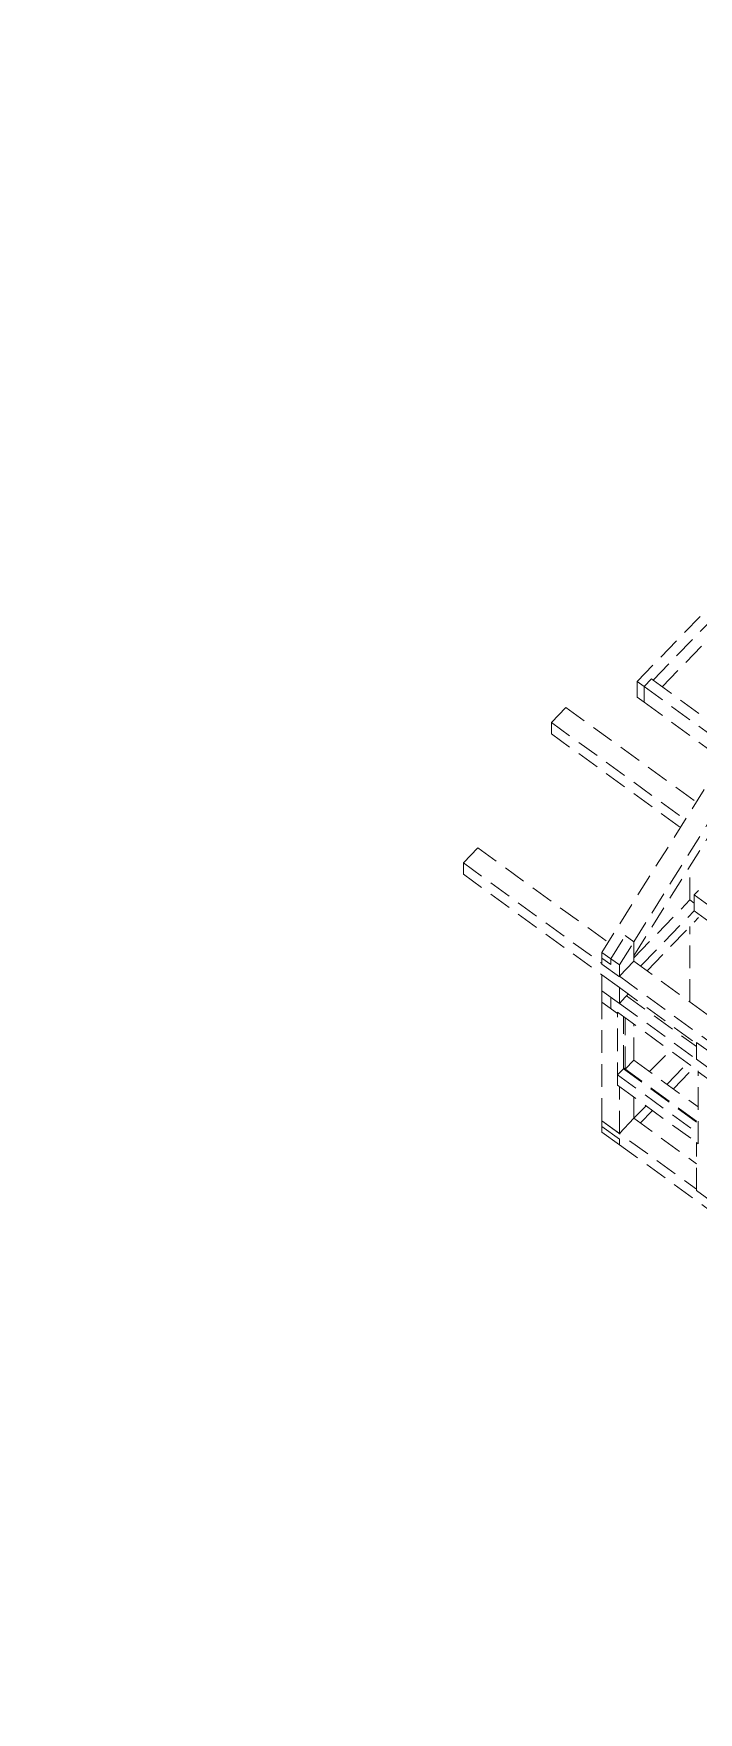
# Model space of a CAD drawing. Header units: millimetres. Extents: x 0 to 10920, y 0 to 297.
# Drawn here: x 4146.8 to 4264.3, y 0 to 297 of the extents above; entities that cross this region are included whole.
import ezdxf

# ---------------------------------------------------------------- set-up
doc = ezdxf.new("R2010")
doc.units = ezdxf.units.MM
doc.linetypes.add('K5LT_DASHED', pattern=[6, 4, -2])
doc.layers.add('Системный слой', color=7, linetype='Continuous')

# ---------------------------------------------------------------- blocks, each defined once
blk = doc.blocks.new('U348')
at = {"layer": 'Системный слой', "color": 7, "linetype": 'K5LT_DASHED', "lineweight": 18}
for p, q in [((4247.26, 134.45), (4317.59, 246.77)), ((4253.48, 182.4), (4312.6, 243.41)), ((4256.29, 182.61), (4314.13, 242.3)), ((4257.89, 181.45), (4265.81, 189.63)), ((4253.48, 179.6), (4253.48, 182.4)), ((4253.48, 182.4), (4254.7, 181.5)), ((4254.7, 181.5), (4255.99, 182.83)), ((4254.7, 178.7), (4254.7, 181.5)), ((4254.7, 181.5), (4269.84, 170.51)), ((4255.99, 182.83), (4256.29, 182.61)), ((4256.29, 182.61), (4270.81, 172.06)), ((4253.48, 179.6), (4254.7, 178.7)), ((4254.7, 178.7), (4268.63, 168.58)), ((4238.31, 175.14), (4240.88, 177.79)), ((4240.88, 177.79), (4263.92, 161.05)), ((4238.31, 173.14), (4238.31, 175.14)), ((4238.31, 175.14), (4261.97, 157.94)), ((4238.31, 173.14), (4261.11, 156.57)), ((4252.9, 136.33), (4265.88, 157.07)), ((4252.9, 133.86), (4265.88, 154.6)), ((4222.75, 150.28), (4225.32, 152.94)), ((4225.32, 152.94), (4248.36, 136.2)), ((4222.75, 148.28), (4222.75, 150.28)), ((4222.75, 150.28), (4247.26, 132.47)), ((4262.82, 143.73), (4262.82, 149.71)), ((4222.75, 148.28), (4247.26, 130.47)), ((4252.9, 133.49), (4262.82, 143.73)), ((4262.82, 143.73), (4263.58, 143.17)), ((4263.58, 144.62), (4264.35, 145.41)), ((4263.58, 141.82), (4263.58, 144.62)), ((4263.58, 144.62), (4287.41, 127.3)), ((4254.1, 132.03), (4263.58, 141.82)), ((4255.23, 131.2), (4264.35, 140.61)), ((4263.58, 141.82), (4287.41, 124.5)), ((4248.8, 133.34), (4251.37, 137.45)), ((4251.37, 137.45), (4252.9, 136.33)), ((4262.82, 125.69), (4262.82, 139.03)), ((4247.26, 134.45), (4248.8, 133.34)), ((4247.26, 133.43), (4247.26, 134.45)), ((4250.33, 132.23), (4252.9, 136.33)), ((4252.9, 133.86), (4252.9, 136.33)), ((4252.9, 132.9), (4252.9, 133.86)), ((4247.26, 132.37), (4247.26, 133.43)), ((4247.26, 133.43), (4248.8, 132.32)), ((4247.26, 132.37), (4250.33, 130.14)), ((4248.8, 132.32), (4248.8, 133.34)), ((4248.8, 133.34), (4250.33, 132.23)), ((4250.33, 130.24), (4252.9, 132.9)), ((4250.33, 130.14), (4250.33, 132.23)), ((4252.9, 132.9), (4287.41, 107.82)), ((4247.26, 130.47), (4250.33, 128.24)), ((4247.26, 127.67), (4247.26, 130.47)), ((4250.33, 130.24), (4287.41, 103.3)), ((4250.33, 128.24), (4263.96, 118.34)), ((4250.33, 125.44), (4250.33, 128.24)), ((4247.26, 127.67), (4250.33, 125.44)), ((4247.26, 125.67), (4247.26, 127.67)), ((4247.26, 125.67), (4250.02, 123.67)), ((4247.26, 104.67), (4247.26, 125.67)), ((4248.8, 124.56), (4248.8, 126.56)), ((4250.33, 125.44), (4251.36, 126.51)), ((4250.33, 125.44), (4263.96, 115.54)), ((4251.36, 126.51), (4251.61, 126.77)), ((4251.61, 126.77), (4251.92, 127.09)), ((4251.61, 126.77), (4263.96, 117.8)), ((4250.02, 123.87), (4264.27, 113.51)), ((4250.02, 123.67), (4250.02, 123.87)), ((4250.02, 123.67), (4250.14, 123.78)), ((4250.02, 110.97), (4250.02, 123.67)), ((4251.05, 114.03), (4251.05, 123.12)), ((4251.36, 113.81), (4251.36, 122.9)), ((4252.9, 115.4), (4252.9, 121.78)), ((4255.69, 113.37), (4259.32, 117.11)), ((4263.96, 115.54), (4263.96, 118.54)), ((4263.96, 118.54), (4267.03, 116.31)), ((4250.02, 112.77), (4251.05, 113.83)), ((4251.05, 113.83), (4251.05, 114.03)), ((4251.05, 114.03), (4264.27, 104.42)), ((4251.05, 113.83), (4264.27, 104.22)), ((4251.36, 113.81), (4252.9, 115.4)), ((4252.9, 115.4), (4264.27, 107.13)), ((4258.76, 111.14), (4262.38, 114.88)), ((4259.89, 110.32), (4263.52, 114.06)), ((4263.96, 115.54), (4267.03, 113.31)), ((4264.27, 113.31), (4264.27, 113.51)), ((4264.27, 100.61), (4264.27, 113.31)), ((4264.27, 113.31), (4267.03, 111.31)), ((4250.02, 112.77), (4264.27, 102.41)), ((4250.02, 110.97), (4264.27, 100.61)), ((4250.33, 102.44), (4250.33, 110.74)), ((4252.9, 105.1), (4252.9, 108.88)), ((4252.9, 105.1), (4255.05, 107.31)), ((4247.26, 104.67), (4250.33, 102.44)), ((4247.26, 104.67), (4263.96, 92.54)), ((4247.26, 103.67), (4247.26, 104.67)), ((4250.33, 102.44), (4252.9, 105.1)), ((4252.9, 105.1), (4263.96, 97.06)), ((4254.04, 104.27), (4256.19, 106.49)), ((4247.26, 103.67), (4250.33, 101.44)), ((4247.26, 102.67), (4247.26, 103.67)), ((4247.26, 102.67), (4250.33, 100.44)), ((4250.33, 100.44), (4250.33, 101.44)), ((4250.33, 100.44), (4280.51, 78.51)), ((4263.96, 92.34), (4263.96, 100.84)), ((4263.96, 100.84), (4264.27, 100.61)), ((4263.96, 92.34), (4267.03, 90.11))]:
    blk.add_line(p, q, dxfattribs=at)

msp = doc.modelspace()

# ---------------------------------------------------------------- block references
at = {"layer": 'Системный слой'}
msp.add_blockref('U348', (0, 0), dxfattribs=at)

doc.saveas('drawing.dxf')
